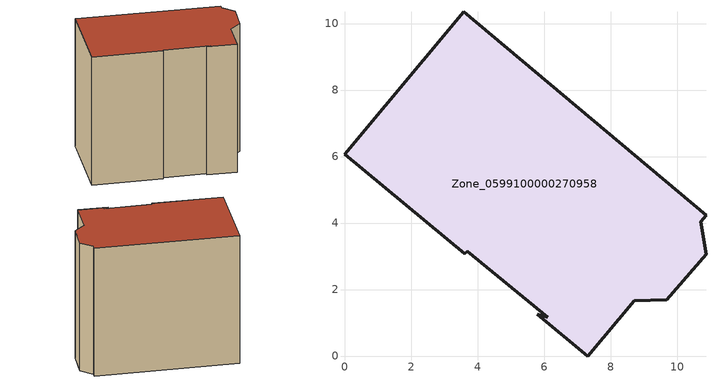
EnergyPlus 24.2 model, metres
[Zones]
Zone_0599100000270958
 floor ground (C_G): 3.61,3.07 0,6.07 3.59,10.35 10.87,4.23 10.71,4.04 10.87,3.06 9.69,1.7 8.72,1.67 7.31,0 5.79,1.26 6.11,1.18 3.69,3.15 z0
 wall outside (C_F): 0,6.07 3.61,3.07 3.69,3.15 6.11,1.18 5.79,1.26 7.31,0 8.72,1.67 9.69,1.7 10.87,3.06 10.71,4.04 10.87,4.23 3.59,10.35 0,6.07 z0:9.17
 roof outside (C_R): 3.69,3.15 6.11,1.18 5.79,1.26 7.31,0 8.72,1.67 9.69,1.7 10.87,3.06 10.71,4.04 10.87,4.23 3.59,10.35 0,6.07 3.61,3.07 z9.17
[BUILDING]
Pand.0599100000270958: North Axis=0; Terrain=City; Loads Convergence Tolerance Value=0.04; Temperature Convergence Tolerance Value=0.4; Solar Distribution=FullExterior; Maximum Number of Warmup Days=25; Minimum Number of Warmup Days=1
[Site:Location]
Rotterdam.The.Hague.AP_ZH_NLD Design_Conditions: Latitude=51.96; Longitude=4.45; Time Zone=1; Elevation=-4.5
[SITE:GROUNDTEMPERATURE:BUILDINGSURFACE]
18, 18, 18, 18, 18, 18, 18, 18, 18, 18, 18, 18
[MATERIAL] Thermal Absorptance=0.9; Solar Absorptance=0.7; Visible Absorptance=0.7
Name | Roughness | Thickness | Conductivity | Density | Specific Heat
G.TC.1946 | MediumSmooth | 0.15 | 1 | 540 | 1210
F.TC.1946 | Rough | 0.3 | 0.857143 | 1920 | 840
R.TC.1946 | MediumRough | 0.2 | 0.909091 | 1500 | 1000
[CONSTRUCTION]
C_G: G.TC.1946
C_F: F.TC.1946
C_R: R.TC.1946
[ZONE]
Zone_0599100000270958: Type=1; Multiplier=1; Ceiling Height=Autocalculate; Volume=Autocalculate; Floor Area=autocalculate; Part of Total Floor Area=Yes
[ZONEINFILTRATION:DESIGNFLOWRATE]
Infil_Zone_0599100000270958: Zone or ZoneList or Space or SpaceList=Zone_0599100000270958; Schedule=AlwaysOn; Design Flow Rate Calculation Method=Flow/Area; Flow Rate per Floor Area=0.003; Constant Term Coefficient=1; Temperature Term Coefficient=0; Velocity Term Coefficient=0; Velocity Squared Term Coefficient=0
[HVACTEMPLATE:ZONE:IDEALLOADSAIRSYSTEM]
Zone_0599100000270958: Maximum Heating Supply Air Temperature=50; Minimum Cooling Supply Air Temperature=13; Maximum Heating Supply Air Humidity Ratio=0.0156; Minimum Cooling Supply Air Humidity Ratio=0.0077; Heating Limit=NoLimit; Cooling Limit=NoLimit; Dehumidification Control Type=ConstantSensibleHeatRatio; Cooling Sensible Heat Ratio=0.7; Dehumidification Setpoint=60; Humidification Control Type=None; Humidification Setpoint=30; Outdoor Air Method=None; Outdoor Air Flow Rate per Person=0.00944; Outdoor Air Flow Rate per Zone Floor Area=0; Outdoor Air Flow Rate per Zone=0; Demand Controlled Ventilation Type=None; Outdoor Air Economizer Type=NoEconomizer; Heat Recovery Type=None; Sensible Heat Recovery Effectiveness=0.7; Latent Heat Recovery Effectiveness=0.65
[ZONECONTROL:THERMOSTAT]
ThermostatControl_Zone_0599100000270958: Zone or ZoneList=Zone_0599100000270958; Control Type Schedule=DualSetpointControlType; Control 1=Thermostat_Zone_0599100000270958; Temperature Difference Between Cutout And Setpoint=0
[THERMOSTATSETPOINT:DUALSETPOINT]
Thermostat_Zone_0599100000270958: Heating Setpoint Temperature Schedule=HeatingSetpoint_Zone_0599100000270958; Cooling Setpoint Temperature Schedule=CoolingSetpoint_Zone_0599100000270958
[SCHEDULE:COMPACT]
HeatingSetpoint_Zone_0599100000270958: Through: 12/31, For: AllDays, Until: 24:00, 21
CoolingSetpoint_Zone_0599100000270958: Through: 12/31, For: AllDays, Until: 24:00, 24
DualSetpointControlType: Through: 12/31, For: AllDays, Until: 24:00, 4
AlwaysOn: Through: 12/31, For: AllDays, Until: 24:00, 1
